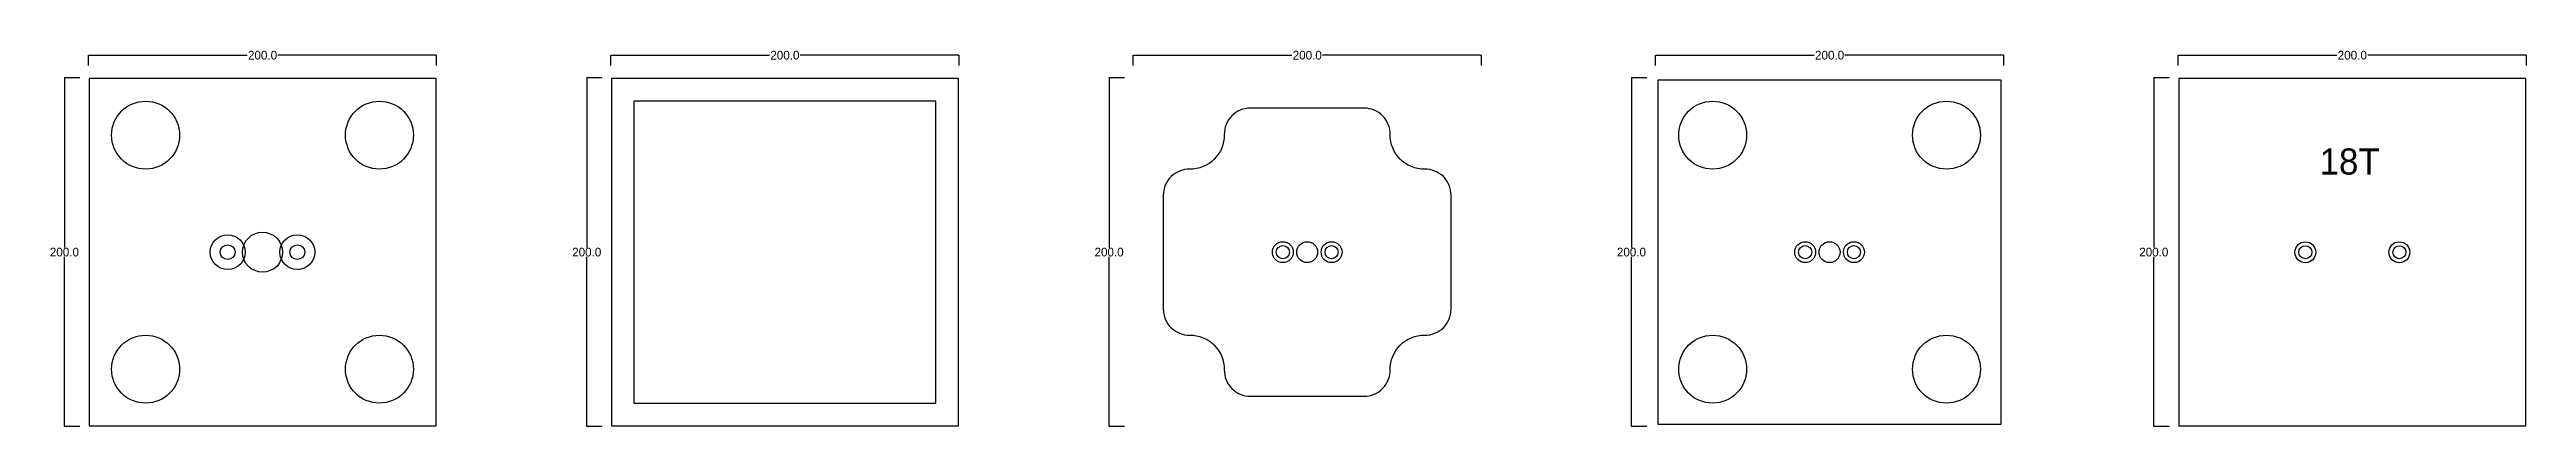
# Model space of a CAD drawing. Header units: millimetres. Extents: x 382 to 1805, y 252 to 468.
import ezdxf

# ---------------------------------------------------------------- set-up
doc = ezdxf.new("R2010")
doc.units = ezdxf.units.MM
for name, color, linetype in [('TEXT', 3, 'Continuous'), ('볼트 구멍', 7, 'Continuous'), ('치구', 7, 'Continuous'), ('치수', 7, 'Continuous')]:
    doc.layers.add(name, color=color, linetype=linetype)
doc.dimstyles.get("Standard").update_dxf_attribs({"dimtxt": 7, "dimasz": 0.18, "dimexe": 0.18, "dimexo": 0.0625, "dimgap": 0.09, "dimtad": 0, "dimtih": 1, "dimtoh": 1, "dimdec": 1, "dimzin": 0, "dimdsep": 46, "dimtxsty": 'Standard', "dimcen": 0.09, "dimadec": 0, "dimazin": 0, "dimtfac": 1, "dimtdec": 1, "dimtofl": 0, "dimtmove": 0, "dimatfit": 3, "dimfxl": 0, "dimtolj": 1, "dimtzin": 0, "dimarcsym": 0})

# ---------------------------------------------------------------- blocks, each defined once
blk = doc.blocks.new('*D12')
at = {"layer": 'Defpoints', "color": 0, "linetype": 'Continuous'}
for p in [(1304.4, 458.9), (1504.4, 464.8), (1504.4, 458.9)]:
    blk.add_point(p, dxfattribs=at)
at = {"layer": '치수', "color": 0, "linetype": 'Continuous', "lineweight": -2}
for p, q in [((1304.4, 458.9), (1304.4, 464.9)), ((1304.6, 464.8), (1395.5, 464.8)), ((1504.2, 464.8), (1413.2, 464.8)), ((1504.4, 458.9), (1504.4, 464.9))]:
    blk.add_line(p, q, dxfattribs=at)
at = {"layer": '치수', "color": 0, "linetype": 'Continuous'}
for points in [[(1304.6, 464.8), (1304.6, 464.7), (1304.4, 464.8)], [(1504.2, 464.8), (1504.2, 464.7), (1504.4, 464.8)]]:
    blk.add_solid(points, dxfattribs=at)
at = {"layer": '치수', "color": 0, "linetype": 'Continuous', "insert": (1404.4, 464.8), "char_height": 5, "attachment_point": 5}
blk.add_mtext('\\A1;200.0', dxfattribs=at)
blk = doc.blocks.new('*D13')
at = {"layer": 'Defpoints', "color": 0, "linetype": 'Continuous'}
for p in [(1299.5, 451.8), (1290.6, 251.8), (1299.5, 251.8)]:
    blk.add_point(p, dxfattribs=at)
at = {"layer": '치수', "color": 0, "linetype": 'Continuous', "lineweight": -2}
for p, q in [((1299.4, 451.8), (1290.4, 451.8)), ((1290.6, 451.6), (1290.6, 354.4)), ((1290.6, 252), (1290.6, 349.2)), ((1299.4, 251.8), (1290.4, 251.8))]:
    blk.add_line(p, q, dxfattribs=at)
at = {"layer": '치수', "color": 0, "linetype": 'Continuous'}
for points in [[(1290.6, 451.6), (1290.6, 451.6), (1290.6, 451.8)], [(1290.6, 252), (1290.6, 252), (1290.6, 251.8)]]:
    blk.add_solid(points, dxfattribs=at)
at = {"layer": '치수', "color": 0, "linetype": 'Continuous', "insert": (1290.6, 351.8), "char_height": 5, "attachment_point": 5}
blk.add_mtext('\\A1;200.0', dxfattribs=at)
blk = doc.blocks.new('*D14')
at = {"layer": 'Defpoints', "color": 0, "linetype": 'Continuous'}
for p in [(999.5, 451.8), (990.6, 251.8), (999.5, 251.8)]:
    blk.add_point(p, dxfattribs=at)
at = {"layer": '치수', "color": 0, "linetype": 'Continuous', "lineweight": -2}
for p, q in [((999.4, 451.8), (990.4, 451.8)), ((990.6, 451.6), (990.6, 354.4)), ((990.6, 252), (990.6, 349.2)), ((999.4, 251.8), (990.4, 251.8))]:
    blk.add_line(p, q, dxfattribs=at)
at = {"layer": '치수', "color": 0, "linetype": 'Continuous'}
for points in [[(990.6, 451.6), (990.6, 451.6), (990.6, 451.8)], [(990.6, 252), (990.6, 252), (990.6, 251.8)]]:
    blk.add_solid(points, dxfattribs=at)
at = {"layer": '치수', "color": 0, "linetype": 'Continuous', "insert": (990.6, 351.8), "char_height": 5, "attachment_point": 5}
blk.add_mtext('\\A1;200.0', dxfattribs=at)
blk = doc.blocks.new('*D15')
at = {"layer": 'Defpoints', "color": 0, "linetype": 'Continuous'}
for p in [(699.5, 451.8), (690.6, 251.8), (699.5, 251.8)]:
    blk.add_point(p, dxfattribs=at)
at = {"layer": '치수', "color": 0, "linetype": 'Continuous', "lineweight": -2}
for p, q in [((699.4, 451.8), (690.4, 451.8)), ((690.6, 451.6), (690.6, 354.4)), ((690.6, 252), (690.6, 349.2)), ((699.4, 251.8), (690.4, 251.8))]:
    blk.add_line(p, q, dxfattribs=at)
at = {"layer": '치수', "color": 0, "linetype": 'Continuous'}
for points in [[(690.6, 451.6), (690.6, 451.6), (690.6, 451.8)], [(690.6, 252), (690.6, 252), (690.6, 251.8)]]:
    blk.add_solid(points, dxfattribs=at)
at = {"layer": '치수', "color": 0, "linetype": 'Continuous', "insert": (690.6, 351.8), "char_height": 5, "attachment_point": 5}
blk.add_mtext('\\A1;200.0', dxfattribs=at)
blk = doc.blocks.new('*D16')
at = {"layer": 'Defpoints', "color": 0, "linetype": 'Continuous'}
for p in [(399.5, 451.8), (390.6, 251.8), (399.5, 251.8)]:
    blk.add_point(p, dxfattribs=at)
at = {"layer": '치수', "color": 0, "linetype": 'Continuous', "lineweight": -2}
for p, q in [((399.4, 451.8), (390.4, 451.8)), ((390.6, 451.6), (390.6, 354.4)), ((390.6, 252), (390.6, 349.2)), ((399.4, 251.8), (390.4, 251.8))]:
    blk.add_line(p, q, dxfattribs=at)
at = {"layer": '치수', "color": 0, "linetype": 'Continuous'}
for points in [[(390.6, 451.6), (390.6, 451.6), (390.6, 451.8)], [(390.6, 252), (390.6, 252), (390.6, 251.8)]]:
    blk.add_solid(points, dxfattribs=at)
at = {"layer": '치수', "color": 0, "linetype": 'Continuous', "insert": (390.6, 351.8), "char_height": 5, "attachment_point": 5}
blk.add_mtext('\\A1;200.0', dxfattribs=at)
blk = doc.blocks.new('*D17')
at = {"layer": 'Defpoints', "color": 0, "linetype": 'Continuous'}
for p in [(704.4, 458.9), (904.4, 464.8), (904.4, 458.9)]:
    blk.add_point(p, dxfattribs=at)
at = {"layer": '치수', "color": 0, "linetype": 'Continuous', "lineweight": -2}
for p, q in [((704.4, 458.9), (704.4, 464.9)), ((704.6, 464.8), (795.5, 464.8)), ((904.2, 464.8), (813.2, 464.8)), ((904.4, 458.9), (904.4, 464.9))]:
    blk.add_line(p, q, dxfattribs=at)
at = {"layer": '치수', "color": 0, "linetype": 'Continuous'}
for points in [[(704.6, 464.8), (704.6, 464.7), (704.4, 464.8)], [(904.2, 464.8), (904.2, 464.7), (904.4, 464.8)]]:
    blk.add_solid(points, dxfattribs=at)
at = {"layer": '치수', "color": 0, "linetype": 'Continuous', "insert": (804.4, 464.8), "char_height": 5, "attachment_point": 5}
blk.add_mtext('\\A1;200.0', dxfattribs=at)
blk = doc.blocks.new('*D18')
at = {"layer": 'Defpoints', "color": 0, "linetype": 'Continuous'}
for p in [(404.4, 458.9), (604.4, 464.8), (604.4, 458.9)]:
    blk.add_point(p, dxfattribs=at)
at = {"layer": '치수', "color": 0, "linetype": 'Continuous', "lineweight": -2}
for p, q in [((404.4, 458.9), (404.4, 464.9)), ((404.6, 464.8), (495.5, 464.8)), ((604.2, 464.8), (513.2, 464.8)), ((604.4, 458.9), (604.4, 464.9))]:
    blk.add_line(p, q, dxfattribs=at)
at = {"layer": '치수', "color": 0, "linetype": 'Continuous'}
for points in [[(404.6, 464.8), (404.6, 464.7), (404.4, 464.8)], [(604.2, 464.8), (604.2, 464.7), (604.4, 464.8)]]:
    blk.add_solid(points, dxfattribs=at)
at = {"layer": '치수', "color": 0, "linetype": 'Continuous', "insert": (504.4, 464.8), "char_height": 5, "attachment_point": 5}
blk.add_mtext('\\A1;200.0', dxfattribs=at)
blk = doc.blocks.new('*D19')
at = {"layer": 'Defpoints', "color": 0, "linetype": 'Continuous'}
for p in [(1004.4, 458.9), (1204.4, 464.8), (1204.4, 458.9)]:
    blk.add_point(p, dxfattribs=at)
at = {"layer": '치수', "color": 0, "linetype": 'Continuous', "lineweight": -2}
for p, q in [((1004.4, 458.9), (1004.4, 464.9)), ((1004.6, 464.8), (1095.5, 464.8)), ((1204.2, 464.8), (1113.2, 464.8)), ((1204.4, 458.9), (1204.4, 464.9))]:
    blk.add_line(p, q, dxfattribs=at)
at = {"layer": '치수', "color": 0, "linetype": 'Continuous'}
for points in [[(1004.6, 464.8), (1004.6, 464.7), (1004.4, 464.8)], [(1204.2, 464.8), (1204.2, 464.7), (1204.4, 464.8)]]:
    blk.add_solid(points, dxfattribs=at)
at = {"layer": '치수', "color": 0, "linetype": 'Continuous', "insert": (1104.4, 464.8), "char_height": 5, "attachment_point": 5}
blk.add_mtext('\\A1;200.0', dxfattribs=at)
blk = doc.blocks.new('*D20')
at = {"layer": 'Defpoints', "color": 0, "linetype": 'Continuous'}
for p in [(1599.5, 451.8), (1590.6, 251.8), (1599.5, 251.8)]:
    blk.add_point(p, dxfattribs=at)
at = {"layer": '치수', "color": 0, "linetype": 'Continuous', "lineweight": -2}
for p, q in [((1599.4, 451.8), (1590.4, 451.8)), ((1590.6, 451.6), (1590.6, 354.4)), ((1590.6, 252), (1590.6, 349.2)), ((1599.4, 251.8), (1590.4, 251.8))]:
    blk.add_line(p, q, dxfattribs=at)
at = {"layer": '치수', "color": 0, "linetype": 'Continuous'}
for points in [[(1590.6, 451.6), (1590.6, 451.6), (1590.6, 451.8)], [(1590.6, 252), (1590.6, 252), (1590.6, 251.8)]]:
    blk.add_solid(points, dxfattribs=at)
at = {"layer": '치수', "color": 0, "linetype": 'Continuous', "insert": (1590.6, 351.8), "char_height": 5, "attachment_point": 5}
blk.add_mtext('\\A1;200.0', dxfattribs=at)
blk = doc.blocks.new('*D21')
at = {"layer": 'Defpoints', "color": 0, "linetype": 'Continuous'}
for p in [(1604.6, 458.9), (1804.6, 464.8), (1804.6, 458.9)]:
    blk.add_point(p, dxfattribs=at)
at = {"layer": '치수', "color": 0, "linetype": 'Continuous', "lineweight": -2}
for p, q in [((1604.6, 458.9), (1604.6, 464.9)), ((1604.8, 464.8), (1695.8, 464.8)), ((1804.4, 464.8), (1713.5, 464.8)), ((1804.6, 458.9), (1804.6, 464.9))]:
    blk.add_line(p, q, dxfattribs=at)
at = {"layer": '치수', "color": 0, "linetype": 'Continuous'}
for points in [[(1604.8, 464.8), (1604.8, 464.7), (1604.6, 464.8)], [(1804.4, 464.8), (1804.4, 464.7), (1804.6, 464.8)]]:
    blk.add_solid(points, dxfattribs=at)
at = {"layer": '치수', "color": 0, "linetype": 'Continuous', "insert": (1704.6, 464.8), "char_height": 5, "attachment_point": 5}
blk.add_mtext('\\A1;200.0', dxfattribs=at)

msp = doc.modelspace()

# ---------------------------------------------------------------- linework, layer by layer
at = {"layer": '볼트 구멍', "color": 1}
for centre in [(484.38, 351.78), (524.38, 351.78)]:
    msp.add_circle(centre, 10, dxfattribs=at)
at = {"layer": '볼트 구멍', "color": 3}
for centre, radius in [((484.38, 351.78), 4.25), ((504.38, 351.78), 11.5), ((524.38, 351.78), 4.25), ((1104.38, 351.78), 6), ((1404.38, 351.78), 6), ((1090.38, 351.78), 3.75), ((1118.38, 351.78), 3.75), ((1390.38, 351.78), 3.75), ((1418.38, 351.78), 3.75), ((1677.63, 351.72), 3.75), ((1731.63, 351.72), 3.75)]:
    msp.add_circle(centre, radius, dxfattribs=at)
at = {"layer": '볼트 구멍', "color": 6}
for centre in [(1090.38, 351.78), (1118.38, 351.78), (1390.38, 351.78), (1418.38, 351.78), (1677.63, 351.72), (1731.63, 351.72)]:
    msp.add_circle(centre, 6, dxfattribs=at)
at = {"layer": '치구'}
for points in [[(404.73, 451.43), (404.73, 252.13), (604.03, 252.13), (604.03, 451.43)], [(704.73, 451.43), (704.73, 252.13), (904.03, 252.13), (904.03, 451.43)], [(1305.73, 450.43), (1305.73, 253.13), (1503.03, 253.13), (1503.03, 450.43)], [(1604.98, 451.43), (1604.98, 252.13), (1804.28, 252.13), (1804.28, 451.43)], [(717.73, 438.43), (717.73, 265.13), (891.03, 265.13), (891.03, 438.43)]]:
    msp.add_lwpolyline(points, close=True, dxfattribs=at)
msp.add_lwpolyline([(1021.73, 319.13, 0.4184649), (1036.95, 304.13, -0.4227292), (1056.73, 284.35, 0.4184649), (1071.72, 269.13), (1137.03, 269.13, 0.4184649), (1152.03, 284.35, -0.4227292), (1171.81, 304.13, 0.4184649), (1187.03, 319.13), (1187.03, 384.43, 0.4184649), (1171.81, 399.43, -0.4227292), (1152.03, 419.21, 0.4184649), (1137.03, 434.43), (1071.72, 434.43, 0.4184649), (1056.73, 419.21, -0.4227292), (1036.95, 399.43, 0.4184649), (1021.73, 384.43)], format="xyb", close=True, dxfattribs=at)
for centre in [(437.23, 418.93), (571.53, 418.93), (1337.23, 418.93), (1471.53, 418.93), (437.23, 284.63), (571.53, 284.63), (1337.23, 284.63), (1471.53, 284.63)]:
    msp.add_circle(centre, 19.5, dxfattribs=at)

# ---------------------------------------------------------------- texts
at = {"layer": 'TEXT', "color": 1}
msp.add_text('18T', height=15, dxfattribs=at).set_placement((1685.79, 396.32))

# ---------------------------------------------------------------- dimensions: what is measured, and where the dimension line sits
at = {"layer": '치수', "color": 4, "linetype": 'Continuous'}
for base, p1, p2, picture, middle in [((604.38, 464.77), (404.38, 458.89), (604.38, 458.89), '*D18', (504.38, 464.77)), ((904.38, 464.77), (704.38, 458.89), (904.38, 458.89), '*D17', (804.38, 464.77)), ((1204.38, 464.77), (1004.38, 458.89), (1204.38, 458.89), '*D19', (1104.38, 464.77)), ((1504.38, 464.77), (1304.38, 458.89), (1504.38, 458.89), '*D12', (1404.38, 464.77)), ((1804.63, 464.77), (1604.63, 458.89), (1804.63, 458.89), '*D21', (1704.63, 464.77))]:
    dim = msp.add_linear_dim(base=base, p1=p1, p2=p2, dimstyle='Standard', override={"dimtxt": 5}, dxfattribs=at)
    dim.commit()
    dim.dimension.update_dxf_attribs({"geometry": picture, "text_midpoint": middle})
for base, p1, p2, picture, middle in [((390.58, 251.78), (399.49, 451.78), (399.49, 251.78), '*D16', (390.58, 351.78)), ((690.58, 251.78), (699.49, 451.78), (699.49, 251.78), '*D15', (690.58, 351.78)), ((990.58, 251.78), (999.49, 451.78), (999.49, 251.78), '*D14', (990.58, 351.78)), ((1290.58, 251.78), (1299.49, 451.78), (1299.49, 251.78), '*D13', (1290.58, 351.78)), ((1590.58, 251.78), (1599.49, 451.78), (1599.49, 251.78), '*D20', (1590.58, 351.78))]:
    dim = msp.add_linear_dim(base=base, p1=p1, p2=p2, angle=90, dimstyle='Standard', override={"dimtxt": 5}, dxfattribs=at)
    dim.commit()
    dim.dimension.update_dxf_attribs({"geometry": picture, "text_midpoint": middle})

doc.saveas('drawing.dxf')
